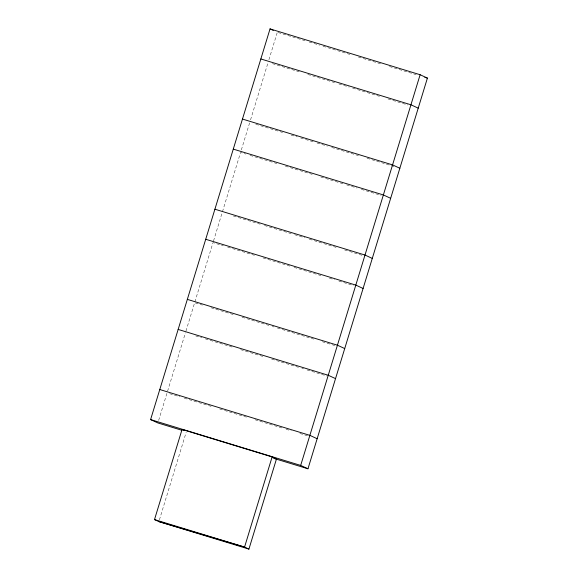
<?xml version="1.0" encoding="UTF-8"?>
<svg xmlns="http://www.w3.org/2000/svg" width="578" height="578" viewBox="0 0 578 578"><rect width="100%" height="100%" fill="white"/><g stroke="black" fill="none" stroke-linecap="round" stroke-linejoin="round"><path stroke-width="0.43" stroke-dasharray="2.89 2.17" d="M158.661 420.379L167.064 392.903M167.584 391.183L185.437 332.798M185.964 331.078L194.627 302.742L202.387 305.112M194.887 301.882L213 242.637L223.354 245.802M213.528 240.925L222.19 212.588M222.451 211.729L240.564 152.484L245.744 154.059M241.351 149.904L249.754 122.428M250.541 119.856L268.127 62.323M268.914 59.751L277.317 32.274M159.398 519.882L186.174 432.301M278.177 32.534L304.924 40.698M309.23 42.021L319.583 45.178M323.037 46.233L349.777 54.397M358.403 57.027L380.83 63.876M389.456 66.513L416.196 74.678M272.44 63.638L299.18 71.809M307.807 74.439L334.546 82.603M338.86 83.926L349.213 87.083M352.667 88.138L379.406 96.302M388.026 98.932L407.866 104.994M255.794 124.27L282.534 132.441M291.16 135.071L297.193 136.914M300.647 137.969L313.587 141.921M317.033 142.976L327.386 146.133M331.7 147.448L358.439 155.619M367.066 158.249L393.806 166.413M250.057 155.381L276.797 163.545M285.424 166.175L312.163 174.339M320.79 176.976L343.216 183.826M346.663 184.881L357.016 188.038M361.329 189.353L381.169 195.415M233.404 216.013L260.143 224.177M264.457 225.492L291.196 233.656M294.65 234.711L304.996 237.869M309.309 239.191L336.049 247.355M344.676 249.985L361.929 255.252M227.667 247.117L254.407 255.281M263.033 257.918L289.773 266.082M294.086 267.397L320.826 275.562M329.453 278.199L334.626 279.774M338.939 281.096L353.606 285.568M211.013 307.749L233.44 314.598M242.066 317.228L268.806 325.392M272.26 326.447L273.986 326.975M277.433 328.029L313.666 339.091M322.286 341.728L335.226 345.673M195.79 335.955L201.83 337.798M205.277 338.853L232.016 347.017M240.643 349.654L263.069 356.503M271.696 359.133L298.436 367.297M301.889 368.352L303.609 368.88M307.062 369.934L326.902 375.989M169.65 393.69L180.004 396.855M184.317 398.17L211.057 406.334M219.683 408.971L246.423 417.135M255.043 419.765L281.789 427.93M286.096 429.252L291.276 430.827M299.903 433.464L307.662 435.834"/><path stroke-width="0.87" d="M182.027 430.328L157.873 422.952L150.591 419.585L270.034 28.9L420.127 74.728L427.409 78.102L307.966 468.78L274.326 458.513M154.499 519.579L182.07 429.425L272.122 456.916L276.486 458.939L248.923 549.1L158.871 521.602L154.499 519.579L244.559 547.077L248.923 549.1M272.122 456.916L244.559 547.077L158.871 521.602M307.966 468.78L300.683 465.413L420.127 74.728M424.823 77.308L427.409 78.102M260.851 58.956L410.936 104.784L418.219 108.151M242.471 119.061L392.563 164.889L399.846 168.256M233.281 149.11L383.373 194.938L390.656 198.312M214.908 209.214L365 255.043L372.283 258.417M205.717 239.27L355.81 285.099L363.092 288.465M187.344 299.375L337.436 345.203L344.719 348.57M178.154 329.424L328.246 375.252L335.529 378.626M159.781 389.529L309.873 435.357L317.149 438.731M150.591 419.585L300.683 465.413M273.062 457.892L276.486 458.939M270.034 28.9L273.271 30.396M182.793 429.757L184.252 430.437"/></g></svg>
